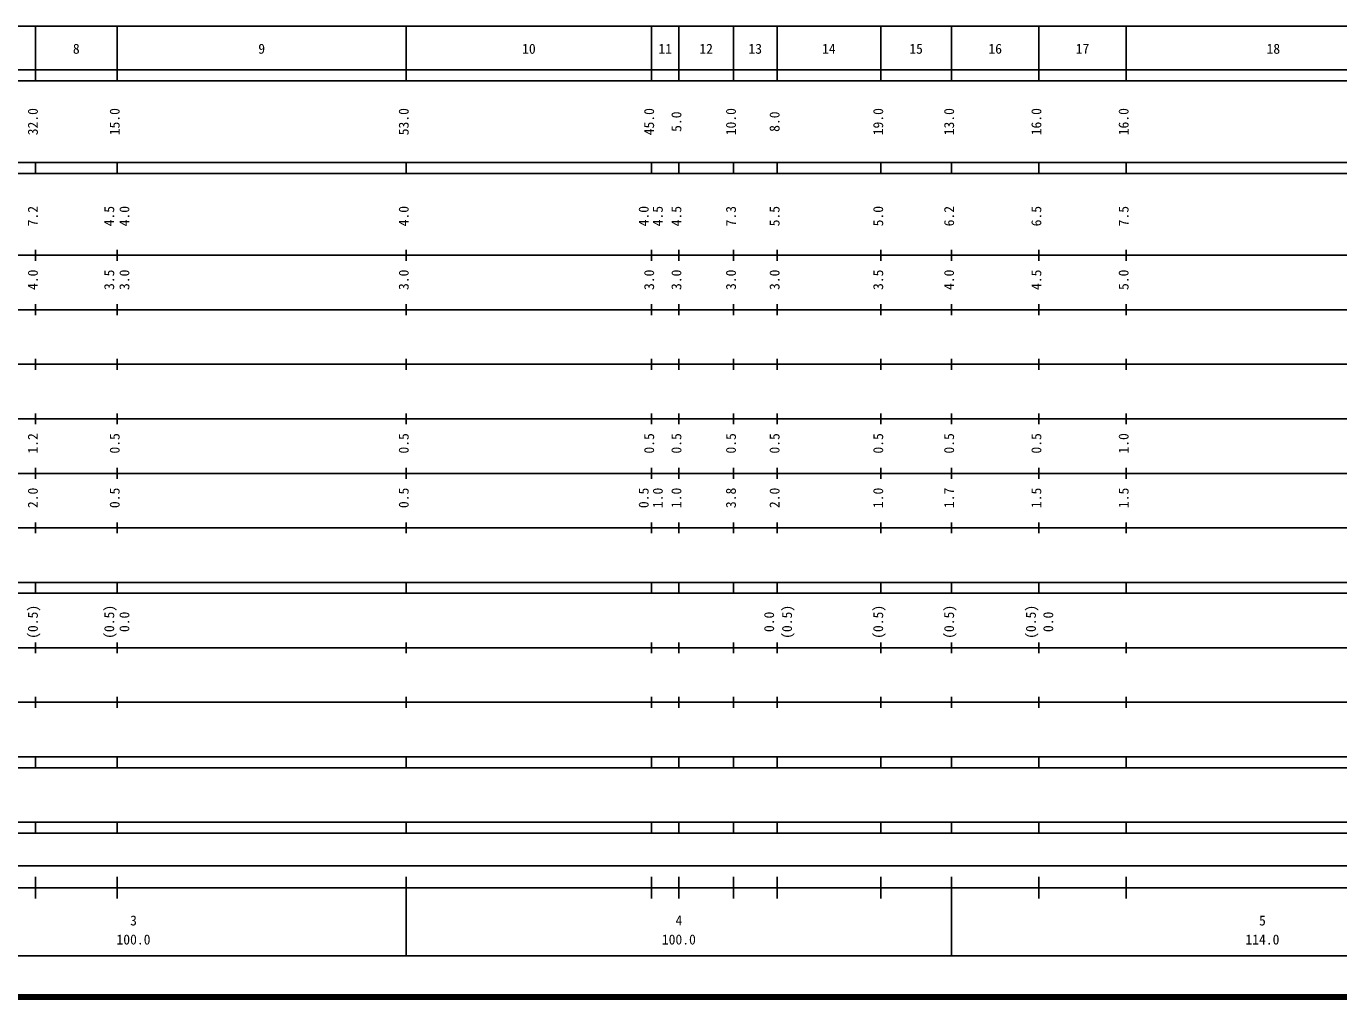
# Model space of a CAD drawing. Units: millimetres on the paper, enlarged 986.9 times. Extents: x 39477 to 671106, y 19738 to 375030.
# Drawn here: x 294428 to 531941, y 19738 to 195410 of the extents above; entities that cross this region are included whole.
import ezdxf
from ezdxf.enums import TextEntityAlignment as Align

# ---------------------------------------------------------------- set-up
doc = ezdxf.new("R2010")
doc.units = ezdxf.units.MM
doc.header["$LTSCALE"] = 986.92
doc.layers.add('M-TTL', color=2, linetype='Continuous', lineweight=140)
doc.layers.add('M-TTL-BAND', color=7, linetype='Continuous', lineweight=25)
doc.styles.add('ＭＳ ゴシック', font='')
doc.styles.get('ＭＳ ゴシック').set_extended_font_data('MS Gothic')

msp = doc.modelspace()

# ---------------------------------------------------------------- linework, layer by layer
at = {"layer": 'M-TTL'}
msp.add_line((39476.8, 19738.4), (671105.7, 19738.4), dxfattribs=at)
at = {"layer": 'M-TTL-BAND'}
for p, q in [((67110.6, 195410.2), (571426.8, 195410.2)), ((296076.1, 185541), (296076.1, 195410.2)), ((310879.9, 185541), (310879.9, 195410.2)), ((363186.6, 185541), (363186.6, 195410.2)), ((407598, 185541), (407598, 195410.2)), ((412532.6, 185541), (412532.6, 195410.2)), ((422401.8, 185541), (422401.8, 195410.2)), ((430297.2, 185541), (430297.2, 195410.2)), ((449048.7, 185541), (449048.7, 195410.2)), ((461878.7, 185541), (461878.7, 195410.2)), ((477669.4, 185541), (477669.4, 195410.2)), ((493460.1, 185541), (493460.1, 195410.2)), ((39476.8, 187514.8), (571426.8, 187514.8)), ((39476.8, 185541), (571426.8, 185541)), ((39476.8, 170737.2), (571426.8, 170737.2)), ((39476.8, 168763.3), (571426.8, 168763.3)), ((296076.1, 168763.4), (296076.1, 170737.2)), ((310879.9, 168763.4), (310879.9, 170737.2)), ((363186.6, 168763.4), (363186.6, 170737.2)), ((407598, 168763.4), (407598, 170737.2)), ((412532.6, 168763.4), (412532.6, 170737.2)), ((422401.8, 168763.4), (422401.8, 170737.2)), ((430297.2, 168763.4), (430297.2, 170737.2)), ((449048.7, 168763.4), (449048.7, 170737.2)), ((461878.7, 168763.4), (461878.7, 170737.2)), ((477669.4, 168763.4), (477669.4, 170737.2)), ((493460.1, 168763.4), (493460.1, 170737.2)), ((296076.1, 152972.6), (296076.1, 154946.5)), ((310879.9, 152972.6), (310879.9, 154946.5)), ((363186.6, 152972.6), (363186.6, 154946.5)), ((407598, 152972.6), (407598, 154946.5)), ((412532.6, 152972.6), (412532.6, 154946.5)), ((422401.8, 152972.6), (422401.8, 154946.5)), ((430297.2, 152972.6), (430297.2, 154946.5)), ((449048.7, 152972.6), (449048.7, 154946.5)), ((461878.7, 152972.6), (461878.7, 154946.5)), ((477669.4, 152972.6), (477669.4, 154946.5)), ((493460.1, 152972.6), (493460.1, 154946.5)), ((39476.8, 153959.5), (571426.8, 153959.5)), ((296076.1, 143103.4), (296076.1, 145077.3)), ((310879.9, 143103.4), (310879.9, 145077.3)), ((363186.6, 143103.4), (363186.6, 145077.3)), ((407598, 143103.4), (407598, 145077.3)), ((412532.6, 143103.4), (412532.6, 145077.3)), ((422401.8, 143103.4), (422401.8, 145077.3)), ((430297.2, 143103.4), (430297.2, 145077.3)), ((449048.7, 143103.4), (449048.7, 145077.3)), ((461878.7, 143103.4), (461878.7, 145077.3)), ((477669.4, 143103.4), (477669.4, 145077.3)), ((493460.1, 143103.4), (493460.1, 145077.3)), ((45398.3, 144090.3), (571426.8, 144090.3)), ((51319.9, 134221.1), (571426.8, 134221.1)), ((296076.1, 133234.2), (296076.1, 135208.1)), ((310879.9, 133234.2), (310879.9, 135208.1)), ((363186.6, 133234.2), (363186.6, 135208.1)), ((407598, 133234.2), (407598, 135208.1)), ((412532.6, 133234.2), (412532.6, 135208.1)), ((422401.8, 133234.2), (422401.8, 135208.1)), ((430297.2, 133234.2), (430297.2, 135208.1)), ((449048.7, 133234.2), (449048.7, 135208.1)), ((461878.7, 133234.2), (461878.7, 135208.1)), ((477669.4, 133234.2), (477669.4, 135208.1)), ((493460.1, 133234.2), (493460.1, 135208.1)), ((45398.3, 124351.9), (571426.8, 124351.9)), ((296076.1, 123365), (296076.1, 125338.9)), ((310879.9, 123365), (310879.9, 125338.9)), ((363186.6, 123365), (363186.6, 125338.9)), ((407598, 123365), (407598, 125338.9)), ((412532.6, 123365), (412532.6, 125338.9)), ((422401.8, 123365), (422401.8, 125338.9)), ((430297.2, 123365), (430297.2, 125338.9)), ((449048.7, 123365), (449048.7, 125338.9)), ((461878.7, 123365), (461878.7, 125338.9)), ((477669.4, 123365), (477669.4, 125338.9)), ((493460.1, 123365), (493460.1, 125338.9)), ((51319.9, 114482.7), (571426.8, 114482.7)), ((296076.1, 113495.8), (296076.1, 115469.7)), ((310879.9, 113495.8), (310879.9, 115469.7)), ((363186.6, 113495.8), (363186.6, 115469.7)), ((407598, 113495.8), (407598, 115469.7)), ((412532.6, 113495.8), (412532.6, 115469.7)), ((422401.8, 113495.8), (422401.8, 115469.7)), ((430297.2, 113495.8), (430297.2, 115469.7)), ((449048.7, 113495.8), (449048.7, 115469.7)), ((461878.7, 113495.8), (461878.7, 115469.7)), ((477669.4, 113495.8), (477669.4, 115469.7)), ((493460.1, 113495.8), (493460.1, 115469.7)), ((45398.3, 104613.5), (571426.8, 104613.5)), ((296076.1, 103626.6), (296076.1, 105600.5)), ((310879.9, 103626.6), (310879.9, 105600.5)), ((363186.6, 103626.6), (363186.6, 105600.5)), ((407598, 103626.6), (407598, 105600.5)), ((412532.6, 103626.6), (412532.6, 105600.5)), ((422401.8, 103626.6), (422401.8, 105600.5)), ((430297.2, 103626.6), (430297.2, 105600.5)), ((449048.7, 103626.6), (449048.7, 105600.5)), ((461878.7, 103626.6), (461878.7, 105600.5)), ((477669.4, 103626.6), (477669.4, 105600.5)), ((493460.1, 103626.6), (493460.1, 105600.5)), ((39476.8, 94744.3), (571426.8, 94744.3)), ((39476.8, 92770.5), (571426.8, 92770.5)), ((296076.1, 92770.5), (296076.1, 94744.3)), ((310879.9, 92770.5), (310879.9, 94744.3)), ((363186.6, 92770.5), (363186.6, 94744.3)), ((407598, 92770.5), (407598, 94744.3)), ((412532.6, 92770.5), (412532.6, 94744.3)), ((422401.8, 92770.5), (422401.8, 94744.3)), ((430297.2, 92770.5), (430297.2, 94744.3)), ((449048.7, 92770.5), (449048.7, 94744.3)), ((461878.7, 92770.5), (461878.7, 94744.3)), ((477669.4, 92770.5), (477669.4, 94744.3)), ((493460.1, 92770.5), (493460.1, 94744.3)), ((296076.1, 81914.4), (296076.1, 83888.2)), ((310879.9, 81914.4), (310879.9, 83888.2)), ((363186.6, 81914.4), (363186.6, 83888.2)), ((407598, 81914.4), (407598, 83888.2)), ((412532.6, 81914.4), (412532.6, 83888.2)), ((422401.8, 81914.4), (422401.8, 83888.2)), ((430297.2, 81914.4), (430297.2, 83888.2)), ((449048.7, 81914.4), (449048.7, 83888.2)), ((461878.7, 81914.4), (461878.7, 83888.2)), ((477669.4, 81914.4), (477669.4, 83888.2)), ((493460.1, 81914.4), (493460.1, 83888.2)), ((48359.1, 82901.3), (571426.8, 82901.3)), ((296076.1, 72045.2), (296076.1, 74019)), ((310879.9, 72045.2), (310879.9, 74019)), ((363186.6, 72045.2), (363186.6, 74019)), ((407598, 72045.2), (407598, 74019)), ((412532.6, 72045.2), (412532.6, 74019)), ((422401.8, 72045.2), (422401.8, 74019)), ((430297.2, 72045.2), (430297.2, 74019)), ((449048.7, 72045.2), (449048.7, 74019)), ((461878.7, 72045.2), (461878.7, 74019)), ((477669.4, 72045.2), (477669.4, 74019)), ((493460.1, 72045.2), (493460.1, 74019)), ((39476.8, 73032.1), (571426.8, 73032.1)), ((39476.8, 63162.9), (571426.8, 63162.9)), ((296076.1, 61189.1), (296076.1, 63162.9)), ((310879.9, 61189.1), (310879.9, 63162.9)), ((363186.6, 61189.1), (363186.6, 63162.9)), ((407598, 61189.1), (407598, 63162.9)), ((412532.6, 61189.1), (412532.6, 63162.9)), ((422401.8, 61189.1), (422401.8, 63162.9)), ((430297.2, 61189.1), (430297.2, 63162.9)), ((449048.7, 61189.1), (449048.7, 63162.9)), ((461878.7, 61189.1), (461878.7, 63162.9)), ((477669.4, 61189.1), (477669.4, 63162.9)), ((493460.1, 61189.1), (493460.1, 63162.9)), ((39476.8, 61189), (571426.8, 61189)), ((39476.8, 51319.8), (571426.8, 51319.8)), ((296076.1, 49346), (296076.1, 51319.9)), ((310879.9, 49346), (310879.9, 51319.9)), ((363186.6, 49346), (363186.6, 51319.9)), ((407598, 49346), (407598, 51319.9)), ((412532.6, 49346), (412532.6, 51319.9)), ((422401.8, 49346), (422401.8, 51319.9)), ((430297.2, 49346), (430297.2, 51319.9)), ((449048.7, 49346), (449048.7, 51319.9)), ((461878.7, 49346), (461878.7, 51319.9)), ((477669.4, 49346), (477669.4, 51319.9)), ((493460.1, 49346), (493460.1, 51319.9)), ((39476.8, 49346), (571426.8, 49346)), ((70071.3, 43424.5), (559081.4, 43424.5)), ((296076.1, 37503), (296076.1, 41450.6)), ((310879.9, 37503), (310879.9, 41450.6)), ((363186.6, 27140.3), (363186.6, 41450.6)), ((407598, 37503), (407598, 41450.6)), ((412532.6, 37503), (412532.6, 41450.6)), ((422401.8, 37503), (422401.8, 41450.6)), ((430297.2, 37503), (430297.2, 41450.6)), ((449048.7, 37503), (449048.7, 41450.6)), ((461878.7, 27140.3), (461878.7, 41450.6)), ((477669.4, 37503), (477669.4, 41450.6)), ((493460.1, 37503), (493460.1, 41450.6)), ((39476.8, 39476.8), (571426.8, 39476.8)), ((67110.6, 27140.3), (571426.8, 27140.3))]:
    msp.add_line(p, q, dxfattribs=at)

# ---------------------------------------------------------------- texts
at = {"layer": 'M-TTL-BAND', "style": 'ＭＳ ゴシック'}
for s, p in [('8', (302861.1, 189888.4)), ('9', (336416.4, 189888.4)), ('10', (384158.7, 189888.4)), ('11', (408831.7, 189888.4)), ('12', (416233.6, 189888.4)), ('13', (425115.9, 189888.4)), ('14', (438439.3, 189888.4)), ('15', (454230, 189888.4)), ('16', (468540.4, 189888.4)), ('17', (484331.1, 189888.4)), ('18', (518873.3, 189888.4)), ('3', (313223.8, 32097.6)), ('4', (411915.8, 32097.6)), ('5', (517516.3, 32097.6)), ('100.0', (310756.5, 28653.3)), ('100.0', (409448.5, 28653.3)), ('114.0', (515049, 28653.3))]:
    msp.add_text(s, height=1809, dxfattribs=at).set_placement(p, align=Align.BOTTOM_LEFT)
for s, p in [('32.0', (297063, 175671.8)), ('15.0', (311866.8, 175671.8)), ('53.0', (364173.6, 175671.8)), ('45.0', (408585, 175671.8)), ('5.0', (413519.6, 176288.6)), ('10.0', (423388.8, 175671.8)), ('8.0', (431284.1, 176288.6)), ('19.0', (450035.6, 175671.8)), ('13.0', (462865.6, 175671.8)), ('16.0', (478656.3, 175671.8)), ('16.0', (494447, 175671.8)), ('7.2', (297063, 159189.2)), ('4.5', (310879.9, 159189.2)), ('4.0', (313627.3, 159189.2)), ('4.0', (364173.6, 159189.2)), ('4.0', (407598, 159189.2)), ('4.5', (410154.9, 159189.2)), ('4.5', (413519.6, 159189.2)), ('7.3', (423388.8, 159189.2)), ('5.5', (431284.1, 159189.2)), ('5.0', (450035.6, 159189.2)), ('6.2', (462865.6, 159189.2)), ('6.5', (478656.3, 159189.2)), ('7.5', (494447, 159189.2)), ('4.0', (297063, 147667.9)), ('3.5', (310879.9, 147667.9)), ('3.0', (313627.3, 147667.9)), ('3.0', (364173.6, 147667.9)), ('3.0', (408585, 147667.9)), ('3.0', (413519.6, 147667.9)), ('3.0', (423388.8, 147667.9)), ('3.0', (431284.1, 147667.9)), ('3.5', (450035.6, 147667.9)), ('4.0', (462865.6, 147667.9)), ('4.5', (478656.3, 147667.9)), ('5.0', (494447, 147667.9)), ('1.2', (297063, 118060.3)), ('0.5', (311866.8, 118060.3)), ('0.5', (364173.6, 118060.3)), ('0.5', (408585, 118060.3)), ('0.5', (413519.6, 118060.3)), ('0.5', (423388.8, 118060.3)), ('0.5', (431284.1, 118060.3)), ('0.5', (450035.6, 118060.3)), ('0.5', (462865.6, 118060.3)), ('0.5', (478656.3, 118060.3)), ('1.0', (494447, 118060.3)), ('2.0', (297063, 108191.1)), ('0.5', (311866.8, 108191.1)), ('0.5', (364173.6, 108191.1)), ('0.5', (407598, 108191.1)), ('1.0', (410154.9, 108191.1)), ('1.0', (413519.6, 108191.1)), ('3.8', (423388.8, 108191.1)), ('2.0', (431284.1, 108191.1)), ('1.0', (450035.6, 108191.1)), ('1.7', (462865.6, 108191.1)), ('1.5', (478656.3, 108191.1)), ('1.5', (494447, 108191.1)), ('(0.5)', (297063, 84518.9)), ('(0.5)', (310879.9, 84518.9)), ('(0.5)', (433538.1, 84518.9)), ('(0.5)', (450035.6, 84518.9)), ('(0.5)', (462865.6, 84518.9)), ('(0.5)', (477669.4, 84518.9)), ('0.0', (313627.3, 85752.5)), ('0.0', (430297.2, 85752.5)), ('0.0', (480809.3, 85752.5))]:
    msp.add_text(s, height=1809, rotation=90, dxfattribs=at).set_placement(p, align=Align.BOTTOM_LEFT)

doc.saveas('drawing.dxf')
